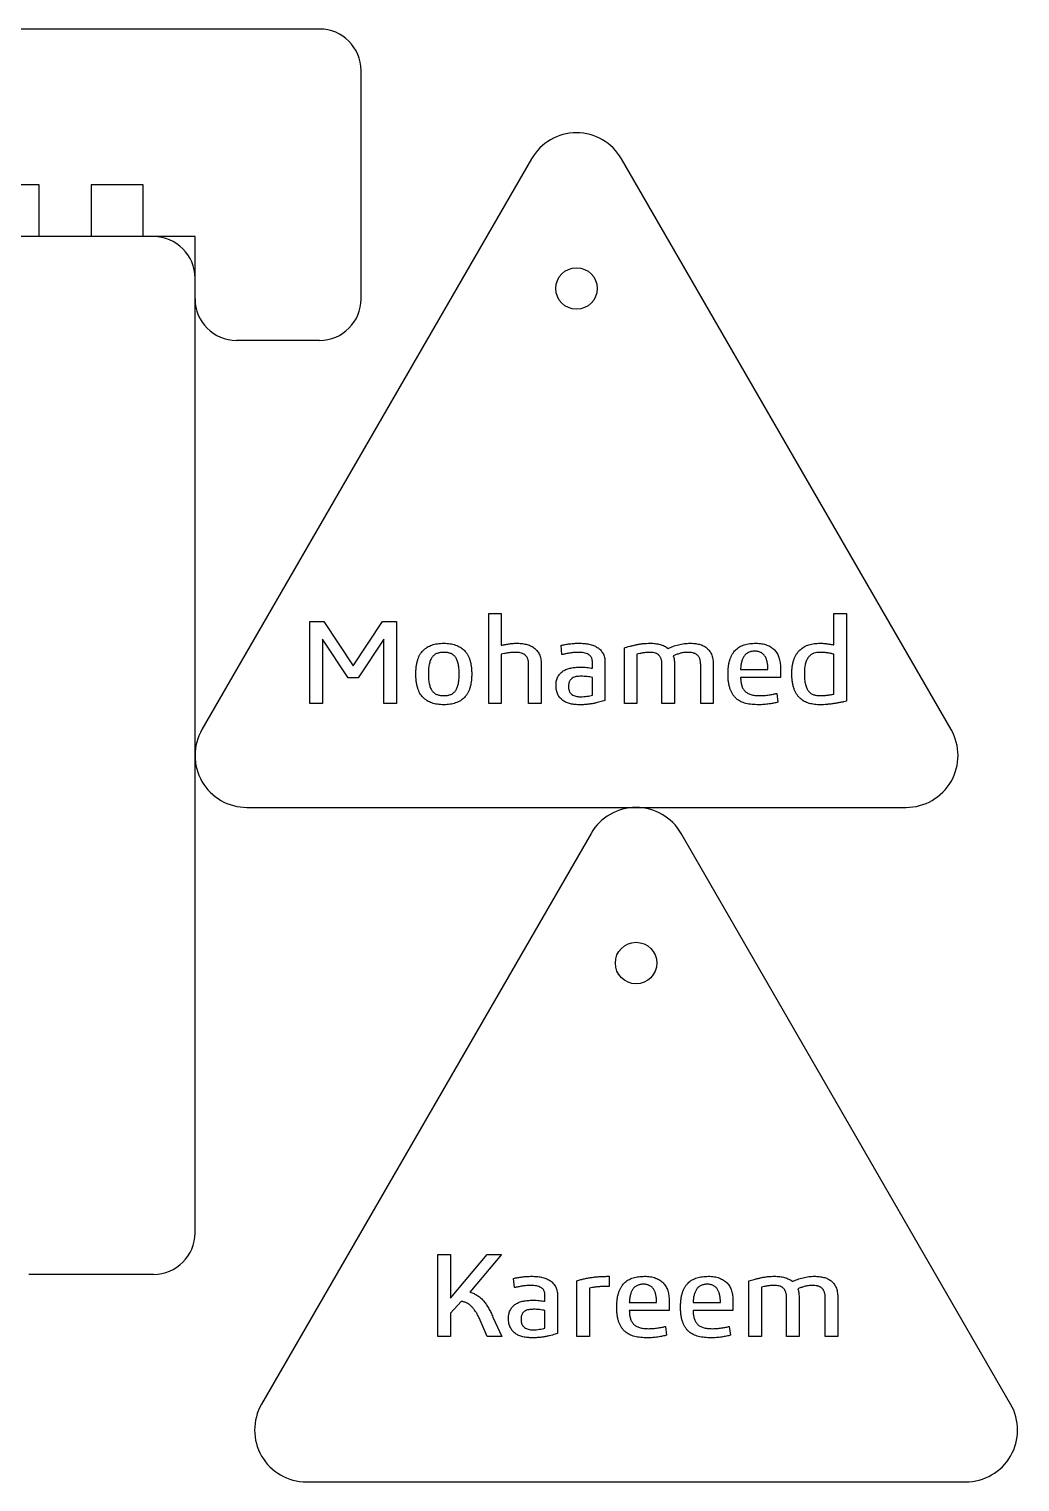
# Model space of a CAD drawing. Header units: millimetres. Extents: x 9 to 348, y 407 to 812.
# Drawn here: x 299.7 to 347.4, y 407.4 to 477.4 of the extents above; entities that cross this region are included whole.
import ezdxf

# ---------------------------------------------------------------- set-up
doc = ezdxf.new("R2010")
doc.units = ezdxf.units.MM

# ---------------------------------------------------------------- blocks, each defined once
blk = doc.blocks.new('1- Part opposite')
at = {"color": 179, "linetype": 'Continuous', "lineweight": 25}
for p, q in [((80.116, 50), (62.335, 50)), ((82.116, 2), (82.116, 48)), ((80.116, 0), (74.116, 0))]:
    blk.add_line(p, q, dxfattribs=at)
for centre, start, end in [((80.116, 48), 0, 90), ((80.116, 2), 270, 0)]:
    blk.add_arc(centre, 2, start, end, dxfattribs=at)
blk = doc.blocks.new('2- Part')
at = {"color": 179, "linetype": 'Continuous', "lineweight": 25}
for p, q in [((2, 15), (6, 15)), ((0, 13), (0, 2)), ((8, 13), (8, 10)), ((8, 10), (10.5, 10)), ((10.5, 10), (10.5, 7.5)), ((13, 7.5), (13, 10)), ((13, 10), (15.5, 10)), ((15.5, 10), (15.5, 7.5)), ((10.5, 7.5), (13, 7.5)), ((15.5, 7.5), (18, 7.5)), ((2, 0), (45.377, 0))]:
    blk.add_line(p, q, dxfattribs=at)
for centre, start, end in [((2, 13), 90, 180), ((6, 13), 0, 90), ((2, 2), 180, 270)]:
    blk.add_arc(centre, 2, start, end, dxfattribs=at)
blk = doc.blocks.new('Mohamed')
at = {"color": 179, "linetype": 'Continuous', "lineweight": 25}
for p, q in [((16.212, 31.25), (0.335, 3.75)), ((36.419, 3.75), (20.542, 31.25)), ((14.152, 5), (14.152, 9.335)), ((14.152, 9.335), (14.755, 9.335)), ((14.755, 9.335), (14.755, 7.813)), ((30.779, 9.335), (31.383, 9.335)), ((30.779, 7.825), (30.779, 9.335)), ((31.383, 9.335), (31.383, 5.117)), ((5.536, 8.951), (6.213, 8.951)), ((5.536, 5), (5.536, 8.951)), ((6.213, 8.951), (7.621, 6.818)), ((7.621, 6.818), (9.035, 8.951)), ((9.035, 8.951), (9.707, 8.951)), ((9.707, 8.951), (9.707, 5)), ((6.14, 8.107), (6.14, 5)), ((7.37, 6.247), (6.14, 8.107)), ((9.103, 8.107), (7.867, 6.247)), ((9.103, 5), (9.103, 8.107)), ((17.676, 7.363), (17.634, 7.809)), ((14.755, 7.38), (14.755, 5)), ((20.682, 5), (20.682, 7.69)), ((21.286, 7.38), (21.286, 5)), ((30.779, 5.456), (30.779, 7.379)), ((16.072, 5), (16.072, 6.892)), ((16.676, 6.904), (16.676, 5)), ((19.145, 6.703), (19.145, 6.976)), ((19.749, 6.982), (19.749, 5.146)), ((22.493, 5), (22.493, 6.892)), ((23.097, 6.916), (23.097, 5)), ((24.359, 5), (24.359, 6.892)), ((24.962, 6.904), (24.962, 5)), ((26.279, 6.646), (27.596, 6.646)), ((28.2, 6.727), (28.2, 6.262)), ((7.867, 6.247), (7.37, 6.247)), ((19.145, 5.41), (19.145, 6.261)), ((28.2, 6.262), (26.279, 6.262)), ((6.14, 5), (5.536, 5)), ((9.707, 5), (9.103, 5)), ((14.755, 5), (14.152, 5)), ((16.676, 5), (16.072, 5)), ((21.286, 5), (20.682, 5)), ((23.097, 5), (22.493, 5)), ((24.962, 5), (24.359, 5)), ((28.022, 5.491), (28.076, 5.065)), ((2.5, 0), (34.254, 0))]:
    blk.add_line(p, q, dxfattribs=at)
blk.add_circle((18.377, 25), 1, dxfattribs=at)
for centre, start, end in [((18.377, 30), 30, 150), ((2.5, 2.5), 150, 270), ((34.254, 2.5), 270, 30)]:
    blk.add_arc(centre, 2.5, start, end, dxfattribs=at)
for points, knots in [([(10.64, 6.427), (10.64, 6.49), (10.642, 6.612), (10.658, 6.788), (10.686, 6.951), (10.723, 7.101), (10.771, 7.236), (10.832, 7.358), (10.902, 7.467), (10.985, 7.562), (11.077, 7.643), (11.178, 7.716), (11.29, 7.774), (11.41, 7.825), (11.54, 7.862), (11.679, 7.89), (11.827, 7.906), (11.929, 7.908), (11.981, 7.908)], [0, 0, 0, 0, 0.082509, 0.159345, 0.230885, 0.297867, 0.360203, 0.418953, 0.475058, 0.52902, 0.582421, 0.635958, 0.690556, 0.747112, 0.805451, 0.866713, 0.931666, 1, 1, 1, 1]), ([(11.981, 7.908), (12.034, 7.908), (12.136, 7.906), (12.284, 7.889), (12.423, 7.862), (12.553, 7.825), (12.673, 7.774), (12.785, 7.715), (12.887, 7.644), (12.98, 7.562), (13.064, 7.468), (13.135, 7.358), (13.195, 7.236), (13.245, 7.101), (13.281, 6.951), (13.309, 6.788), (13.326, 6.612), (13.328, 6.49), (13.328, 6.427)], [0, 0, 0, 0, 0.06825, 0.132752, 0.194304, 0.25293, 0.309071, 0.363602, 0.417683, 0.471018, 0.525159, 0.5814, 0.640078, 0.702465, 0.769364, 0.840816, 0.917592, 1, 1, 1, 1]), ([(14.755, 7.813), (14.814, 7.825), (14.932, 7.849), (15.113, 7.88), (15.297, 7.904), (15.421, 7.907), (15.482, 7.908)], [0, 0, 0, 0, 0.2426707, 0.4948392, 0.7488034, 1, 1, 1, 1]), ([(15.482, 7.908), (15.523, 7.908), (15.603, 7.906), (15.722, 7.897), (15.837, 7.881), (15.948, 7.859), (16.054, 7.831), (16.153, 7.793), (16.244, 7.747), (16.328, 7.692), (16.404, 7.628), (16.472, 7.554), (16.532, 7.471), (16.583, 7.379), (16.626, 7.276), (16.654, 7.162), (16.673, 7.036), (16.675, 6.949), (16.676, 6.904)], [0, 0, 0, 0, 0.068402, 0.135542, 0.200167, 0.264004, 0.325451, 0.38474, 0.442022, 0.497979, 0.553342, 0.609219, 0.666146, 0.725215, 0.787183, 0.852817, 0.923365, 1, 1, 1, 1]), ([(17.634, 7.809), (17.7, 7.823), (17.838, 7.851), (18.053, 7.881), (18.275, 7.905), (18.425, 7.907), (18.499, 7.908)], [0, 0, 0, 0, 0.232283, 0.485548, 0.746289, 1, 1, 1, 1]), ([(18.499, 7.908), (18.54, 7.908), (18.622, 7.907), (18.742, 7.898), (18.861, 7.885), (18.975, 7.865), (19.086, 7.84), (19.19, 7.806), (19.287, 7.763), (19.375, 7.712), (19.457, 7.654), (19.53, 7.586), (19.594, 7.509), (19.649, 7.424), (19.695, 7.33), (19.726, 7.223), (19.747, 7.106), (19.748, 7.024), (19.749, 6.982)], [0, 0, 0, 0, 0.0698589, 0.1384193, 0.2053194, 0.2717414, 0.3359794, 0.3977911, 0.4572815, 0.5148547, 0.571126, 0.6274099, 0.6831773, 0.7403548, 0.7989306, 0.8612295, 0.9276515, 1, 1, 1, 1]), ([(20.682, 7.69), (20.723, 7.702), (20.808, 7.728), (20.943, 7.763), (21.089, 7.799), (21.245, 7.836), (21.409, 7.869), (21.577, 7.892), (21.747, 7.906), (21.862, 7.908), (21.919, 7.908)], [0, 0, 0, 0, 0.1013281, 0.2118212, 0.3308743, 0.4600032, 0.5937374, 0.7282505, 0.8633037, 1, 1, 1, 1]), ([(21.919, 7.908), (21.962, 7.908), (22.047, 7.907), (22.171, 7.895), (22.29, 7.877), (22.403, 7.85), (22.51, 7.816), (22.61, 7.773), (22.703, 7.722), (22.759, 7.68), (22.786, 7.659)], [0, 0, 0, 0, 0.139946, 0.275722, 0.406052, 0.53251, 0.654914, 0.772723, 0.887135, 1, 1, 1, 1]), ([(22.786, 7.659), (22.824, 7.677), (22.901, 7.713), (23.024, 7.759), (23.153, 7.801), (23.289, 7.838), (23.427, 7.869), (23.566, 7.892), (23.702, 7.906), (23.793, 7.908), (23.838, 7.908)], [0, 0, 0, 0, 0.11482, 0.235388, 0.359567, 0.490151, 0.621513, 0.749851, 0.876388, 1, 1, 1, 1]), ([(23.838, 7.908), (23.877, 7.908), (23.954, 7.906), (24.068, 7.897), (24.178, 7.882), (24.282, 7.859), (24.382, 7.831), (24.475, 7.793), (24.561, 7.747), (24.64, 7.691), (24.712, 7.628), (24.776, 7.554), (24.831, 7.471), (24.879, 7.379), (24.916, 7.276), (24.943, 7.162), (24.96, 7.036), (24.961, 6.949), (24.962, 6.904)], [0, 0, 0, 0, 0.0680681, 0.1338513, 0.1980462, 0.2599964, 0.3200298, 0.3779471, 0.434389, 0.4896408, 0.5448657, 0.6008359, 0.6581366, 0.7178859, 0.7808961, 0.8483509, 0.9209787, 1, 1, 1, 1]), ([(25.676, 6.427), (25.677, 6.493), (25.679, 6.62), (25.696, 6.803), (25.725, 6.97), (25.765, 7.121), (25.816, 7.257), (25.88, 7.378), (25.95, 7.488), (26.033, 7.582), (26.126, 7.664), (26.228, 7.734), (26.341, 7.789), (26.461, 7.834), (26.59, 7.866), (26.726, 7.892), (26.869, 7.905), (26.966, 7.907), (27.016, 7.908)], [0, 0, 0, 0, 0.0865153, 0.1658874, 0.2393013, 0.3064827, 0.3694793, 0.4286619, 0.4849014, 0.5390413, 0.5921291, 0.6457858, 0.6996285, 0.7552956, 0.8130657, 0.8729427, 0.9351045, 1, 1, 1, 1]), ([(27.016, 7.908), (27.065, 7.908), (27.161, 7.906), (27.299, 7.889), (27.427, 7.863), (27.543, 7.825), (27.651, 7.779), (27.748, 7.723), (27.837, 7.66), (27.916, 7.587), (27.985, 7.506), (28.045, 7.417), (28.093, 7.319), (28.133, 7.214), (28.162, 7.101), (28.185, 6.983), (28.198, 6.857), (28.199, 6.771), (28.2, 6.727)], [0, 0, 0, 0, 0.0777685, 0.150155, 0.2180883, 0.2823056, 0.3430669, 0.4016328, 0.4586108, 0.5142482, 0.5697021, 0.6253994, 0.6822586, 0.7408348, 0.8017521, 0.8648406, 0.9307777, 1, 1, 1, 1]), ([(28.749, 6.451), (28.75, 6.517), (28.753, 6.644), (28.772, 6.825), (28.805, 6.99), (28.851, 7.139), (28.911, 7.272), (28.977, 7.392), (29.054, 7.498), (29.142, 7.591), (29.238, 7.671), (29.342, 7.739), (29.454, 7.795), (29.573, 7.837), (29.699, 7.869), (29.83, 7.892), (29.965, 7.906), (30.058, 7.908), (30.104, 7.908)], [0, 0, 0, 0, 0.087056, 0.166998, 0.240421, 0.308321, 0.371727, 0.431759, 0.489163, 0.544582, 0.599123, 0.65355, 0.707788, 0.763425, 0.820247, 0.878763, 0.938202, 1, 1, 1, 1]), ([(30.104, 7.908), (30.162, 7.907), (30.275, 7.905), (30.442, 7.886), (30.61, 7.858), (30.722, 7.836), (30.779, 7.825)], [0, 0, 0, 0, 0.253206, 0.49637, 0.742465, 1, 1, 1, 1]), ([(11.987, 7.469), (11.958, 7.469), (11.901, 7.469), (11.819, 7.458), (11.742, 7.444), (11.67, 7.423), (11.602, 7.395), (11.541, 7.357), (11.484, 7.31), (11.433, 7.254), (11.388, 7.188), (11.349, 7.113), (11.317, 7.026), (11.289, 6.93), (11.269, 6.822), (11.253, 6.702), (11.246, 6.569), (11.244, 6.475), (11.243, 6.427)], [0, 0, 0, 0, 0.0586357, 0.1147085, 0.1672885, 0.2181463, 0.2667597, 0.315725, 0.3647626, 0.4157031, 0.4686628, 0.5262846, 0.5878206, 0.6554144, 0.7292761, 0.8106107, 0.9013225, 1, 1, 1, 1]), ([(12.725, 6.427), (12.725, 6.475), (12.724, 6.569), (12.714, 6.702), (12.701, 6.822), (12.678, 6.93), (12.653, 7.027), (12.619, 7.112), (12.581, 7.189), (12.535, 7.253), (12.484, 7.309), (12.428, 7.357), (12.367, 7.395), (12.301, 7.423), (12.23, 7.445), (12.154, 7.458), (12.072, 7.469), (12.016, 7.469), (11.987, 7.469)], [0, 0, 0, 0, 0.098959, 0.189979, 0.271483, 0.345676, 0.413314, 0.475243, 0.532769, 0.58622, 0.637312, 0.686049, 0.734664, 0.782888, 0.832782, 0.884947, 0.940608, 1, 1, 1, 1]), ([(15.408, 7.469), (15.352, 7.468), (15.238, 7.465), (15.069, 7.441), (14.907, 7.412), (14.804, 7.391), (14.755, 7.38)], [0, 0, 0, 0, 0.253713, 0.519709, 0.774415, 1, 1, 1, 1]), ([(16.072, 6.892), (16.072, 6.919), (16.07, 6.97), (16.061, 7.044), (16.046, 7.111), (16.023, 7.171), (15.996, 7.226), (15.963, 7.273), (15.925, 7.316), (15.866, 7.363), (15.783, 7.412), (15.667, 7.446), (15.541, 7.466), (15.453, 7.468), (15.408, 7.469)], [0, 0, 0, 0, 0.078908, 0.152403, 0.219435, 0.282734, 0.342632, 0.399301, 0.455126, 0.509938, 0.622336, 0.739758, 0.865047, 1, 1, 1, 1]), ([(18.47, 7.469), (18.402, 7.468), (18.263, 7.465), (18.057, 7.435), (17.861, 7.401), (17.735, 7.375), (17.676, 7.363)], [0, 0, 0, 0, 0.254538, 0.519614, 0.774515, 1, 1, 1, 1]), ([(19.145, 6.976), (19.145, 7), (19.143, 7.044), (19.135, 7.108), (19.119, 7.166), (19.099, 7.219), (19.072, 7.266), (19.037, 7.305), (18.998, 7.341), (18.936, 7.378), (18.848, 7.415), (18.733, 7.447), (18.605, 7.467), (18.516, 7.469), (18.47, 7.469)], [0, 0, 0, 0, 0.07259, 0.139428, 0.20239, 0.260232, 0.316416, 0.370396, 0.424287, 0.480171, 0.597232, 0.720799, 0.854861, 1, 1, 1, 1]), ([(21.895, 7.469), (21.843, 7.468), (21.737, 7.465), (21.579, 7.445), (21.428, 7.417), (21.331, 7.392), (21.286, 7.38)], [0, 0, 0, 0, 0.2514872, 0.5157691, 0.7714052, 1, 1, 1, 1]), ([(22.493, 6.892), (22.493, 6.92), (22.492, 6.972), (22.482, 7.047), (22.468, 7.114), (22.447, 7.173), (22.422, 7.227), (22.392, 7.274), (22.359, 7.316), (22.307, 7.363), (22.234, 7.412), (22.13, 7.446), (22.016, 7.466), (21.936, 7.468), (21.895, 7.469)], [0, 0, 0, 0, 0.08618, 0.164865, 0.235619, 0.301169, 0.361773, 0.420268, 0.475762, 0.529725, 0.637983, 0.750369, 0.870593, 1, 1, 1, 1]), ([(23.737, 7.469), (23.702, 7.469), (23.634, 7.468), (23.535, 7.457), (23.44, 7.442), (23.323, 7.408), (23.188, 7.364), (23.085, 7.323), (23.036, 7.303)], [0, 0, 0, 0, 0.144297, 0.28098, 0.414105, 0.541424, 0.781792, 1, 1, 1, 1]), ([(23.036, 7.303), (23.046, 7.275), (23.066, 7.217), (23.084, 7.124), (23.095, 7.023), (23.096, 6.953), (23.097, 6.916)], [0, 0, 0, 0, 0.226141, 0.466403, 0.723018, 1, 1, 1, 1]), ([(24.359, 6.892), (24.358, 6.92), (24.356, 6.972), (24.349, 7.047), (24.333, 7.114), (24.312, 7.174), (24.284, 7.227), (24.254, 7.274), (24.219, 7.316), (24.179, 7.351), (24.136, 7.383), (24.088, 7.408), (24.036, 7.429), (23.961, 7.449), (23.861, 7.466), (23.779, 7.468), (23.737, 7.469)], [0, 0, 0, 0, 0.084453, 0.161425, 0.23093, 0.295436, 0.355578, 0.413356, 0.468275, 0.522436, 0.57659, 0.632429, 0.689229, 0.748511, 0.87148, 1, 1, 1, 1]), ([(26.969, 7.524), (26.941, 7.524), (26.886, 7.523), (26.808, 7.512), (26.735, 7.495), (26.668, 7.472), (26.608, 7.439), (26.552, 7.402), (26.504, 7.355), (26.46, 7.303), (26.422, 7.244), (26.389, 7.178), (26.36, 7.106), (26.335, 7.027), (26.315, 6.941), (26.299, 6.849), (26.286, 6.75), (26.281, 6.681), (26.279, 6.646)], [0, 0, 0, 0, 0.066434, 0.128605, 0.187091, 0.243224, 0.296854, 0.349459, 0.401684, 0.454586, 0.509445, 0.567908, 0.629288, 0.69398, 0.763637, 0.837912, 0.916465, 1, 1, 1, 1]), ([(27.596, 6.646), (27.596, 6.682), (27.595, 6.75), (27.588, 6.85), (27.575, 6.943), (27.558, 7.029), (27.537, 7.108), (27.51, 7.18), (27.478, 7.246), (27.441, 7.305), (27.399, 7.357), (27.352, 7.402), (27.3, 7.44), (27.243, 7.471), (27.182, 7.495), (27.115, 7.512), (27.044, 7.523), (26.994, 7.524), (26.969, 7.524)], [0, 0, 0, 0, 0.086594, 0.167771, 0.243893, 0.315089, 0.381647, 0.444402, 0.503414, 0.559583, 0.613665, 0.666002, 0.717946, 0.770432, 0.823715, 0.879255, 0.937803, 1, 1, 1, 1]), ([(30.11, 7.469), (30.059, 7.467), (29.959, 7.463), (29.838, 7.434), (29.746, 7.399), (29.683, 7.362), (29.624, 7.317), (29.57, 7.263), (29.521, 7.2), (29.479, 7.126), (29.441, 7.043), (29.408, 6.95), (29.382, 6.845), (29.365, 6.727), (29.354, 6.595), (29.353, 6.502), (29.352, 6.453)], [0, 0, 0, 0, 0.104331, 0.206426, 0.256596, 0.306385, 0.356992, 0.409664, 0.464056, 0.522355, 0.584785, 0.65247, 0.726168, 0.808106, 0.899472, 1, 1, 1, 1]), ([(30.779, 7.379), (30.724, 7.393), (30.613, 7.419), (30.445, 7.447), (30.277, 7.466), (30.165, 7.468), (30.11, 7.469)], [0, 0, 0, 0, 0.253069, 0.504689, 0.752979, 1, 1, 1, 1]), ([(11.981, 4.945), (11.929, 4.946), (11.827, 4.948), (11.679, 4.964), (11.54, 4.991), (11.41, 5.03), (11.29, 5.079), (11.178, 5.138), (11.077, 5.21), (10.985, 5.292), (10.902, 5.386), (10.832, 5.495), (10.771, 5.617), (10.723, 5.753), (10.686, 5.903), (10.658, 6.065), (10.642, 6.242), (10.64, 6.364), (10.64, 6.427)], [0, 0, 0, 0, 0.068337, 0.133293, 0.194558, 0.253006, 0.309423, 0.364023, 0.417562, 0.470966, 0.52493, 0.581038, 0.639791, 0.702481, 0.769104, 0.840648, 0.917487, 1, 1, 1, 1]), ([(11.243, 6.427), (11.244, 6.378), (11.245, 6.285), (11.253, 6.151), (11.269, 6.031), (11.289, 5.923), (11.317, 5.827), (11.349, 5.741), (11.388, 5.666), (11.433, 5.599), (11.484, 5.544), (11.54, 5.497), (11.602, 5.459), (11.67, 5.43), (11.742, 5.411), (11.819, 5.394), (11.901, 5.387), (11.958, 5.385), (11.987, 5.384)], [0, 0, 0, 0, 0.09868, 0.1893943, 0.2713064, 0.3451702, 0.4122079, 0.4737454, 0.5313688, 0.5848078, 0.6353215, 0.6843603, 0.7333269, 0.7819415, 0.8326382, 0.8853315, 0.9413427, 1, 1, 1, 1]), ([(13.328, 6.427), (13.328, 6.364), (13.326, 6.241), (13.309, 6.065), (13.282, 5.903), (13.244, 5.753), (13.195, 5.618), (13.134, 5.495), (13.064, 5.386), (12.98, 5.292), (12.887, 5.21), (12.785, 5.138), (12.673, 5.079), (12.553, 5.03), (12.423, 4.991), (12.284, 4.964), (12.136, 4.948), (12.034, 4.946), (11.981, 4.945)], [0, 0, 0, 0, 0.082412, 0.159191, 0.230647, 0.297188, 0.359928, 0.418609, 0.474852, 0.528996, 0.582334, 0.636417, 0.690951, 0.746953, 0.805687, 0.867241, 0.931747, 1, 1, 1, 1]), ([(11.987, 5.384), (12.016, 5.385), (12.072, 5.386), (12.154, 5.394), (12.23, 5.411), (12.301, 5.43), (12.367, 5.459), (12.428, 5.497), (12.484, 5.544), (12.535, 5.599), (12.581, 5.665), (12.619, 5.741), (12.653, 5.827), (12.679, 5.923), (12.701, 6.031), (12.714, 6.152), (12.724, 6.285), (12.725, 6.378), (12.725, 6.427)], [0, 0, 0, 0, 0.059414, 0.115013, 0.167293, 0.217022, 0.265247, 0.313864, 0.362603, 0.413267, 0.467196, 0.524724, 0.586656, 0.653734, 0.72793, 0.810014, 0.901038, 1, 1, 1, 1]), ([(17.389, 5.887), (17.39, 5.927), (17.392, 6.004), (17.411, 6.114), (17.44, 6.214), (17.483, 6.303), (17.535, 6.384), (17.595, 6.455), (17.663, 6.518), (17.738, 6.573), (17.82, 6.621), (17.909, 6.66), (18.004, 6.692), (18.141, 6.723), (18.32, 6.751), (18.466, 6.754), (18.541, 6.756)], [0, 0, 0, 0, 0.073348, 0.140705, 0.204106, 0.263791, 0.321703, 0.378517, 0.434418, 0.490933, 0.548373, 0.6074, 0.668624, 0.732084, 0.863807, 1, 1, 1, 1]), ([(18.597, 6.317), (18.557, 6.316), (18.478, 6.315), (18.365, 6.301), (18.26, 6.276), (18.184, 6.238), (18.131, 6.199), (18.097, 6.164), (18.065, 6.124), (18.039, 6.078), (18.019, 6.026), (18.003, 5.967), (17.995, 5.901), (17.994, 5.854), (17.993, 5.829)], [0, 0, 0, 0, 0.134836, 0.2629759, 0.3814228, 0.4925454, 0.5464462, 0.6005078, 0.6563315, 0.7145341, 0.7762922, 0.8435168, 0.9177224, 1, 1, 1, 1]), ([(18.541, 6.756), (18.6, 6.756), (18.711, 6.755), (18.87, 6.743), (19.013, 6.726), (19.103, 6.71), (19.145, 6.703)], [0, 0, 0, 0, 0.290697, 0.550948, 0.785448, 1, 1, 1, 1]), ([(19.145, 6.261), (19.104, 6.269), (19.018, 6.285), (18.884, 6.303), (18.742, 6.316), (18.646, 6.317), (18.597, 6.317)], [0, 0, 0, 0, 0.228981, 0.476735, 0.73568, 1, 1, 1, 1]), ([(27.157, 4.945), (27.101, 4.946), (26.993, 4.948), (26.835, 4.96), (26.685, 4.979), (26.542, 5.007), (26.408, 5.046), (26.284, 5.097), (26.173, 5.163), (26.072, 5.24), (25.983, 5.334), (25.903, 5.441), (25.836, 5.564), (25.777, 5.701), (25.73, 5.855), (25.699, 6.029), (25.679, 6.221), (25.677, 6.356), (25.676, 6.427)], [0, 0, 0, 0, 0.06803, 0.133054, 0.195249, 0.255232, 0.312204, 0.366849, 0.419606, 0.471341, 0.523675, 0.578082, 0.63534, 0.695952, 0.761497, 0.833924, 0.912919, 1, 1, 1, 1]), ([(30.12, 4.945), (30.072, 4.946), (29.979, 4.947), (29.842, 4.961), (29.71, 4.981), (29.583, 5.011), (29.462, 5.05), (29.349, 5.105), (29.242, 5.172), (29.145, 5.254), (29.056, 5.348), (28.978, 5.459), (28.909, 5.583), (28.85, 5.721), (28.804, 5.877), (28.772, 6.052), (28.752, 6.245), (28.75, 6.38), (28.749, 6.451)], [0, 0, 0, 0, 0.060796, 0.119625, 0.176319, 0.231992, 0.286054, 0.339267, 0.392584, 0.446392, 0.501558, 0.558752, 0.619055, 0.682698, 0.751492, 0.826736, 0.909532, 1, 1, 1, 1]), ([(29.352, 6.453), (29.353, 6.402), (29.354, 6.304), (29.364, 6.164), (29.379, 6.039), (29.403, 5.928), (29.431, 5.828), (29.468, 5.741), (29.508, 5.663), (29.555, 5.596), (29.608, 5.539), (29.666, 5.492), (29.73, 5.454), (29.8, 5.427), (29.874, 5.408), (29.952, 5.394), (30.035, 5.385), (30.092, 5.385), (30.122, 5.384)], [0, 0, 0, 0, 0.101418, 0.192882, 0.275817, 0.350057, 0.417068, 0.479204, 0.535899, 0.589661, 0.639873, 0.689138, 0.736862, 0.785397, 0.835543, 0.88759, 0.942519, 1, 1, 1, 1]), ([(18.543, 4.945), (18.502, 4.945), (18.423, 4.946), (18.307, 4.956), (18.194, 4.971), (18.087, 4.99), (17.985, 5.019), (17.89, 5.053), (17.802, 5.098), (17.72, 5.148), (17.645, 5.207), (17.581, 5.277), (17.523, 5.353), (17.474, 5.44), (17.435, 5.536), (17.41, 5.643), (17.391, 5.761), (17.39, 5.844), (17.389, 5.887)], [0, 0, 0, 0, 0.0710561, 0.1398007, 0.2058562, 0.2704801, 0.3322132, 0.3918314, 0.4492879, 0.5056313, 0.5611829, 0.6164322, 0.6725589, 0.729865, 0.7902111, 0.8546088, 0.9243651, 1, 1, 1, 1]), ([(17.993, 5.829), (17.993, 5.806), (17.994, 5.762), (18.002, 5.699), (18.015, 5.642), (18.034, 5.59), (18.057, 5.543), (18.085, 5.502), (18.12, 5.467), (18.172, 5.426), (18.247, 5.388), (18.345, 5.354), (18.451, 5.333), (18.525, 5.33), (18.563, 5.329)], [0, 0, 0, 0, 0.0790953, 0.1517651, 0.2186357, 0.2827033, 0.3423524, 0.3990913, 0.4556837, 0.5120082, 0.6273713, 0.7445437, 0.868359, 1, 1, 1, 1]), ([(26.279, 6.262), (26.281, 6.227), (26.284, 6.159), (26.294, 6.059), (26.311, 5.966), (26.331, 5.878), (26.358, 5.798), (26.393, 5.725), (26.436, 5.659), (26.486, 5.6), (26.545, 5.548), (26.613, 5.505), (26.688, 5.467), (26.774, 5.436), (26.869, 5.412), (26.976, 5.397), (27.095, 5.386), (27.178, 5.385), (27.222, 5.384)], [0, 0, 0, 0, 0.070679, 0.137582, 0.201058, 0.260615, 0.317038, 0.370663, 0.42254, 0.473815, 0.525841, 0.579305, 0.63575, 0.695645, 0.760764, 0.833299, 0.912768, 1, 1, 1, 1]), ([(19.749, 5.146), (19.71, 5.135), (19.629, 5.112), (19.5, 5.078), (19.361, 5.045), (19.211, 5.012), (19.053, 4.981), (18.887, 4.961), (18.717, 4.947), (18.601, 4.946), (18.543, 4.945)], [0, 0, 0, 0, 0.098648, 0.20692, 0.324005, 0.44994, 0.582158, 0.717332, 0.856746, 1, 1, 1, 1]), ([(18.563, 5.329), (18.618, 5.33), (18.725, 5.332), (18.878, 5.352), (19.018, 5.378), (19.105, 5.4), (19.145, 5.41)], [0, 0, 0, 0, 0.2795162, 0.5433373, 0.7861573, 1, 1, 1, 1]), ([(28.076, 5.065), (28.045, 5.058), (27.982, 5.042), (27.882, 5.02), (27.773, 5), (27.615, 4.975), (27.408, 4.95), (27.241, 4.947), (27.157, 4.945)], [0, 0, 0, 0, 0.100708, 0.210201, 0.330368, 0.459311, 0.727608, 1, 1, 1, 1]), ([(27.222, 5.384), (27.255, 5.385), (27.324, 5.386), (27.431, 5.392), (27.541, 5.403), (27.651, 5.419), (27.756, 5.437), (27.855, 5.455), (27.944, 5.471), (27.997, 5.485), (28.022, 5.491)], [0, 0, 0, 0, 0.123002, 0.256768, 0.396311, 0.533326, 0.667684, 0.793686, 0.907191, 1, 1, 1, 1]), ([(31.383, 5.117), (31.336, 5.107), (31.239, 5.084), (31.089, 5.054), (30.928, 5.025), (30.76, 4.998), (30.592, 4.974), (30.428, 4.958), (30.271, 4.947), (30.17, 4.946), (30.12, 4.945)], [0, 0, 0, 0, 0.112865, 0.233465, 0.361061, 0.496372, 0.631855, 0.760711, 0.883158, 1, 1, 1, 1]), ([(30.122, 5.384), (30.176, 5.385), (30.286, 5.387), (30.451, 5.403), (30.615, 5.428), (30.725, 5.447), (30.779, 5.456)], [0, 0, 0, 0, 0.24604, 0.496924, 0.75062, 1, 1, 1, 1])]:
    blk.add_open_spline(points, degree=3, knots=knots, dxfattribs=at)
blk = doc.blocks.new('Kareem')
at = {"color": 179, "linetype": 'Continuous', "lineweight": 25}
for p, q in [((16.212, 31.25), (0.335, 3.75)), ((36.419, 3.75), (20.542, 31.25)), ((8.829, 10.951), (9.432, 10.951)), ((8.829, 7), (8.829, 10.951)), ((9.432, 8.848), (11.21, 10.951)), ((9.432, 10.951), (9.432, 8.848)), ((11.897, 10.951), (10.369, 9.15)), ((11.21, 10.951), (11.897, 10.951)), ((12.517, 9.363), (12.475, 9.809)), ((17.082, 9.908), (17.082, 9.409)), ((15.524, 7), (15.524, 9.695)), ((16.127, 9.332), (16.127, 7)), ((23.81, 7), (23.81, 9.69)), ((24.414, 9.38), (24.414, 7)), ((9.942, 8.701), (9.432, 8.138)), ((13.987, 8.703), (13.987, 8.976)), ((14.591, 8.982), (14.591, 7.146)), ((18.048, 8.646), (19.365, 8.646)), ((19.969, 8.727), (19.969, 8.262)), ((21.121, 8.646), (22.438, 8.646)), ((23.042, 8.727), (23.042, 8.262)), ((25.621, 7), (25.621, 8.892)), ((26.224, 8.916), (26.224, 7)), ((27.487, 7), (27.487, 8.892)), ((28.09, 8.904), (28.09, 7)), ((9.432, 8.138), (9.432, 7)), ((11.21, 7), (10.866, 7.794)), ((11.482, 7.945), (11.903, 7)), ((13.987, 7.41), (13.987, 8.261)), ((19.969, 8.262), (18.048, 8.262)), ((23.042, 8.262), (21.121, 8.262)), ((9.432, 7), (8.829, 7)), ((11.903, 7), (11.21, 7)), ((16.127, 7), (15.524, 7)), ((19.79, 7.491), (19.844, 7.065)), ((22.863, 7.491), (22.917, 7.065)), ((24.414, 7), (23.81, 7)), ((26.224, 7), (25.621, 7)), ((28.09, 7), (27.487, 7)), ((2.5, 0), (34.254, 0))]:
    blk.add_line(p, q, dxfattribs=at)
blk.add_circle((18.377, 25), 1, dxfattribs=at)
for centre, start, end in [((18.377, 30), 30, 150), ((2.5, 2.5), 150, 270), ((34.254, 2.5), 270, 30)]:
    blk.add_arc(centre, 2.5, start, end, dxfattribs=at)
for points, knots in [([(12.475, 9.809), (12.542, 9.823), (12.68, 9.851), (12.895, 9.881), (13.117, 9.905), (13.267, 9.907), (13.34, 9.908)], [0, 0, 0, 0, 0.2322833, 0.4855479, 0.7462894, 1, 1, 1, 1]), ([(13.34, 9.908), (13.382, 9.908), (13.463, 9.907), (13.584, 9.898), (13.702, 9.885), (13.817, 9.865), (13.928, 9.84), (14.032, 9.806), (14.128, 9.763), (14.217, 9.712), (14.299, 9.654), (14.372, 9.586), (14.436, 9.509), (14.491, 9.424), (14.537, 9.33), (14.567, 9.223), (14.588, 9.106), (14.59, 9.024), (14.591, 8.982)], [0, 0, 0, 0, 0.069859, 0.138419, 0.205319, 0.271741, 0.335979, 0.397791, 0.457281, 0.514855, 0.571126, 0.62741, 0.683177, 0.740355, 0.798931, 0.861229, 0.927651, 1, 1, 1, 1]), ([(15.524, 9.695), (15.585, 9.713), (15.708, 9.748), (15.893, 9.794), (16.079, 9.829), (16.266, 9.859), (16.458, 9.882), (16.658, 9.897), (16.867, 9.906), (17.009, 9.908), (17.082, 9.908)], [0, 0, 0, 0, 0.121914, 0.24272, 0.362776, 0.481546, 0.602954, 0.729891, 0.862017, 1, 1, 1, 1]), ([(17.444, 8.427), (17.445, 8.493), (17.448, 8.62), (17.465, 8.803), (17.493, 8.97), (17.534, 9.121), (17.584, 9.257), (17.648, 9.378), (17.718, 9.488), (17.802, 9.582), (17.895, 9.664), (17.997, 9.734), (18.109, 9.789), (18.23, 9.834), (18.359, 9.866), (18.494, 9.892), (18.637, 9.905), (18.735, 9.907), (18.784, 9.908)], [0, 0, 0, 0, 0.086515, 0.165887, 0.239301, 0.306483, 0.369479, 0.428662, 0.484901, 0.539041, 0.592129, 0.645786, 0.699629, 0.755296, 0.813066, 0.872943, 0.935104, 1, 1, 1, 1]), ([(18.784, 9.908), (18.834, 9.908), (18.929, 9.906), (19.067, 9.889), (19.195, 9.863), (19.312, 9.825), (19.42, 9.779), (19.517, 9.723), (19.606, 9.66), (19.684, 9.587), (19.753, 9.506), (19.813, 9.417), (19.862, 9.319), (19.902, 9.214), (19.931, 9.101), (19.953, 8.983), (19.966, 8.857), (19.968, 8.771), (19.969, 8.727)], [0, 0, 0, 0, 0.077769, 0.150155, 0.218088, 0.282306, 0.343067, 0.401633, 0.458611, 0.514248, 0.569702, 0.625399, 0.682259, 0.740835, 0.801752, 0.864841, 0.930778, 1, 1, 1, 1]), ([(20.517, 8.427), (20.518, 8.493), (20.521, 8.62), (20.538, 8.803), (20.566, 8.97), (20.607, 9.121), (20.657, 9.257), (20.721, 9.378), (20.791, 9.488), (20.875, 9.582), (20.968, 9.664), (21.07, 9.734), (21.182, 9.789), (21.303, 9.834), (21.432, 9.866), (21.567, 9.892), (21.71, 9.905), (21.808, 9.907), (21.858, 9.908)], [0, 0, 0, 0, 0.086515, 0.165887, 0.239301, 0.306483, 0.369479, 0.428662, 0.484901, 0.539041, 0.592129, 0.645786, 0.699629, 0.755296, 0.813066, 0.872943, 0.935104, 1, 1, 1, 1]), ([(21.858, 9.908), (21.907, 9.908), (22.003, 9.906), (22.141, 9.889), (22.268, 9.863), (22.385, 9.825), (22.493, 9.779), (22.59, 9.723), (22.679, 9.66), (22.758, 9.587), (22.826, 9.506), (22.886, 9.417), (22.935, 9.319), (22.975, 9.214), (23.004, 9.101), (23.027, 8.983), (23.039, 8.857), (23.041, 8.771), (23.042, 8.727)], [0, 0, 0, 0, 0.077769, 0.150155, 0.218088, 0.282306, 0.343067, 0.401633, 0.458611, 0.514248, 0.569702, 0.625399, 0.682259, 0.740835, 0.801752, 0.864841, 0.930778, 1, 1, 1, 1]), ([(23.81, 9.69), (23.851, 9.702), (23.936, 9.728), (24.071, 9.763), (24.217, 9.799), (24.373, 9.836), (24.537, 9.869), (24.705, 9.892), (24.875, 9.906), (24.99, 9.908), (25.047, 9.908)], [0, 0, 0, 0, 0.101328, 0.211821, 0.330874, 0.460003, 0.593737, 0.728251, 0.863304, 1, 1, 1, 1]), ([(25.047, 9.908), (25.09, 9.908), (25.175, 9.907), (25.299, 9.895), (25.418, 9.877), (25.531, 9.85), (25.638, 9.816), (25.738, 9.773), (25.831, 9.722), (25.887, 9.68), (25.914, 9.659)], [0, 0, 0, 0, 0.139946, 0.275722, 0.406052, 0.53251, 0.654914, 0.772723, 0.887135, 1, 1, 1, 1]), ([(25.914, 9.659), (25.952, 9.677), (26.029, 9.713), (26.152, 9.759), (26.281, 9.801), (26.417, 9.838), (26.555, 9.869), (26.694, 9.892), (26.83, 9.906), (26.921, 9.908), (26.966, 9.908)], [0, 0, 0, 0, 0.11482, 0.235388, 0.359567, 0.490151, 0.621513, 0.749851, 0.876388, 1, 1, 1, 1]), ([(26.966, 9.908), (27.005, 9.908), (27.082, 9.906), (27.196, 9.897), (27.306, 9.882), (27.41, 9.859), (27.51, 9.831), (27.603, 9.793), (27.689, 9.747), (27.768, 9.691), (27.84, 9.628), (27.904, 9.554), (27.959, 9.471), (28.006, 9.379), (28.044, 9.276), (28.071, 9.162), (28.088, 9.036), (28.089, 8.949), (28.09, 8.904)], [0, 0, 0, 0, 0.0680681, 0.1338513, 0.1980462, 0.2599964, 0.3200298, 0.3779471, 0.434389, 0.4896408, 0.5448657, 0.6008359, 0.6581366, 0.7178859, 0.7808961, 0.8483509, 0.9209787, 1, 1, 1, 1]), ([(10.369, 9.15), (10.403, 9.139), (10.472, 9.117), (10.569, 9.075), (10.662, 9.028), (10.748, 8.973), (10.829, 8.915), (10.905, 8.852), (10.976, 8.782), (11.065, 8.683), (11.169, 8.545), (11.279, 8.361), (11.384, 8.159), (11.449, 8.018), (11.482, 7.945)], [0, 0, 0, 0, 0.0644105, 0.1269693, 0.187624, 0.2472112, 0.3057027, 0.3640572, 0.421814, 0.4800114, 0.5994989, 0.7253063, 0.8585854, 1, 1, 1, 1]), ([(13.311, 9.469), (13.243, 9.468), (13.104, 9.465), (12.899, 9.435), (12.702, 9.401), (12.576, 9.375), (12.517, 9.363)], [0, 0, 0, 0, 0.254538, 0.519614, 0.774515, 1, 1, 1, 1]), ([(13.987, 8.976), (13.986, 9), (13.985, 9.044), (13.977, 9.108), (13.961, 9.166), (13.941, 9.219), (13.913, 9.266), (13.879, 9.305), (13.84, 9.341), (13.778, 9.378), (13.69, 9.415), (13.574, 9.447), (13.447, 9.467), (13.358, 9.469), (13.311, 9.469)], [0, 0, 0, 0, 0.07259, 0.139428, 0.20239, 0.260232, 0.316416, 0.370396, 0.424287, 0.480171, 0.597232, 0.720799, 0.854861, 1, 1, 1, 1]), ([(16.803, 9.415), (16.74, 9.414), (16.617, 9.411), (16.44, 9.392), (16.276, 9.369), (16.174, 9.344), (16.127, 9.332)], [0, 0, 0, 0, 0.274091, 0.540554, 0.786, 1, 1, 1, 1]), ([(17.082, 9.409), (17.059, 9.41), (17.014, 9.413), (16.945, 9.415), (16.874, 9.414), (16.827, 9.415), (16.803, 9.415)], [0, 0, 0, 0, 0.240356, 0.489521, 0.744761, 1, 1, 1, 1]), ([(18.737, 9.524), (18.709, 9.524), (18.655, 9.523), (18.576, 9.512), (18.504, 9.495), (18.436, 9.472), (18.376, 9.439), (18.32, 9.402), (18.272, 9.355), (18.229, 9.303), (18.191, 9.244), (18.158, 9.178), (18.129, 9.106), (18.104, 9.027), (18.083, 8.941), (18.068, 8.849), (18.054, 8.75), (18.05, 8.681), (18.048, 8.646)], [0, 0, 0, 0, 0.066434, 0.128605, 0.187091, 0.243224, 0.296854, 0.349459, 0.401684, 0.454586, 0.509445, 0.567908, 0.629288, 0.69398, 0.763637, 0.837912, 0.916465, 1, 1, 1, 1]), ([(19.365, 8.646), (19.364, 8.682), (19.363, 8.75), (19.357, 8.85), (19.344, 8.943), (19.327, 9.029), (19.306, 9.108), (19.278, 9.18), (19.247, 9.246), (19.21, 9.305), (19.167, 9.357), (19.121, 9.402), (19.069, 9.44), (19.012, 9.471), (18.95, 9.495), (18.884, 9.512), (18.812, 9.523), (18.763, 9.524), (18.737, 9.524)], [0, 0, 0, 0, 0.086594, 0.167771, 0.243893, 0.315089, 0.381647, 0.444402, 0.503414, 0.559583, 0.613665, 0.666002, 0.717946, 0.770432, 0.823715, 0.879255, 0.937803, 1, 1, 1, 1]), ([(21.81, 9.524), (21.782, 9.524), (21.728, 9.523), (21.65, 9.512), (21.577, 9.495), (21.51, 9.472), (21.449, 9.439), (21.393, 9.402), (21.345, 9.355), (21.302, 9.303), (21.264, 9.244), (21.231, 9.178), (21.202, 9.106), (21.177, 9.027), (21.156, 8.941), (21.141, 8.849), (21.127, 8.75), (21.123, 8.681), (21.121, 8.646)], [0, 0, 0, 0, 0.066434, 0.128605, 0.187091, 0.243224, 0.296854, 0.349459, 0.401684, 0.454586, 0.509445, 0.567908, 0.629288, 0.69398, 0.763637, 0.837912, 0.916465, 1, 1, 1, 1]), ([(22.438, 8.646), (22.437, 8.682), (22.436, 8.75), (22.43, 8.85), (22.417, 8.943), (22.4, 9.029), (22.379, 9.108), (22.351, 9.18), (22.32, 9.246), (22.283, 9.305), (22.24, 9.357), (22.194, 9.402), (22.142, 9.44), (22.085, 9.471), (22.023, 9.495), (21.957, 9.512), (21.885, 9.523), (21.836, 9.524), (21.81, 9.524)], [0, 0, 0, 0, 0.086594, 0.167771, 0.243893, 0.315089, 0.381647, 0.444402, 0.503414, 0.559583, 0.613665, 0.666002, 0.717946, 0.770432, 0.823715, 0.879255, 0.937803, 1, 1, 1, 1]), ([(25.023, 9.469), (24.971, 9.468), (24.865, 9.465), (24.707, 9.445), (24.556, 9.417), (24.459, 9.392), (24.414, 9.38)], [0, 0, 0, 0, 0.251487, 0.515769, 0.771405, 1, 1, 1, 1]), ([(25.621, 8.892), (25.621, 8.92), (25.62, 8.972), (25.61, 9.047), (25.596, 9.114), (25.575, 9.173), (25.55, 9.227), (25.52, 9.274), (25.487, 9.316), (25.435, 9.363), (25.362, 9.412), (25.258, 9.446), (25.144, 9.466), (25.064, 9.468), (25.023, 9.469)], [0, 0, 0, 0, 0.08618, 0.164865, 0.235619, 0.301169, 0.361773, 0.420268, 0.475762, 0.529725, 0.637983, 0.750369, 0.870593, 1, 1, 1, 1]), ([(26.865, 9.469), (26.83, 9.469), (26.762, 9.468), (26.663, 9.457), (26.568, 9.442), (26.451, 9.408), (26.316, 9.364), (26.213, 9.323), (26.164, 9.303)], [0, 0, 0, 0, 0.144297, 0.28098, 0.414105, 0.541424, 0.781792, 1, 1, 1, 1]), ([(26.164, 9.303), (26.174, 9.275), (26.194, 9.217), (26.211, 9.124), (26.223, 9.023), (26.224, 8.953), (26.224, 8.916)], [0, 0, 0, 0, 0.226141, 0.466403, 0.723018, 1, 1, 1, 1]), ([(27.487, 8.892), (27.486, 8.92), (27.484, 8.972), (27.477, 9.047), (27.461, 9.114), (27.44, 9.174), (27.412, 9.227), (27.382, 9.274), (27.347, 9.316), (27.307, 9.351), (27.264, 9.383), (27.216, 9.408), (27.164, 9.429), (27.089, 9.449), (26.989, 9.466), (26.907, 9.468), (26.865, 9.469)], [0, 0, 0, 0, 0.084453, 0.161425, 0.23093, 0.295436, 0.355578, 0.413356, 0.468275, 0.522436, 0.57659, 0.632429, 0.689229, 0.748511, 0.87148, 1, 1, 1, 1]), ([(10.866, 7.794), (10.84, 7.852), (10.789, 7.965), (10.7, 8.124), (10.601, 8.27), (10.514, 8.384), (10.438, 8.465), (10.378, 8.519), (10.314, 8.567), (10.246, 8.607), (10.175, 8.641), (10.1, 8.668), (10.022, 8.689), (9.969, 8.697), (9.942, 8.701)], [0, 0, 0, 0, 0.139432, 0.273887, 0.403032, 0.528374, 0.589076, 0.648495, 0.706669, 0.764668, 0.821959, 0.880447, 0.939216, 1, 1, 1, 1]), ([(12.231, 7.887), (12.232, 7.927), (12.234, 8.004), (12.252, 8.114), (12.282, 8.214), (12.325, 8.303), (12.376, 8.384), (12.437, 8.455), (12.504, 8.518), (12.579, 8.573), (12.661, 8.621), (12.75, 8.66), (12.846, 8.692), (12.982, 8.723), (13.162, 8.751), (13.308, 8.754), (13.383, 8.756)], [0, 0, 0, 0, 0.073348, 0.140705, 0.204106, 0.263791, 0.321703, 0.378517, 0.434418, 0.490933, 0.548373, 0.6074, 0.668624, 0.732084, 0.863807, 1, 1, 1, 1]), ([(13.383, 8.756), (13.441, 8.756), (13.553, 8.755), (13.712, 8.743), (13.855, 8.726), (13.944, 8.71), (13.987, 8.703)], [0, 0, 0, 0, 0.290697, 0.550948, 0.785448, 1, 1, 1, 1]), ([(18.925, 6.945), (18.87, 6.946), (18.762, 6.948), (18.604, 6.96), (18.453, 6.979), (18.31, 7.007), (18.177, 7.046), (18.053, 7.097), (17.942, 7.163), (17.84, 7.24), (17.752, 7.334), (17.672, 7.441), (17.605, 7.564), (17.545, 7.701), (17.499, 7.855), (17.468, 8.029), (17.448, 8.221), (17.445, 8.356), (17.444, 8.427)], [0, 0, 0, 0, 0.06803, 0.133054, 0.195249, 0.255232, 0.312204, 0.366849, 0.419606, 0.471341, 0.523675, 0.578082, 0.63534, 0.695952, 0.761497, 0.833924, 0.912919, 1, 1, 1, 1]), ([(21.998, 6.945), (21.943, 6.946), (21.835, 6.948), (21.677, 6.96), (21.526, 6.979), (21.383, 7.007), (21.25, 7.046), (21.126, 7.097), (21.015, 7.163), (20.913, 7.24), (20.825, 7.334), (20.745, 7.441), (20.678, 7.564), (20.619, 7.701), (20.572, 7.855), (20.541, 8.029), (20.521, 8.221), (20.519, 8.356), (20.517, 8.427)], [0, 0, 0, 0, 0.0680302, 0.1330536, 0.1952486, 0.2552322, 0.312204, 0.3668486, 0.4196065, 0.4713413, 0.523675, 0.5780816, 0.6353403, 0.695952, 0.7614966, 0.8339238, 0.912919, 1, 1, 1, 1]), ([(13.384, 6.945), (13.344, 6.945), (13.265, 6.946), (13.148, 6.956), (13.036, 6.971), (12.928, 6.99), (12.827, 7.019), (12.731, 7.053), (12.643, 7.098), (12.561, 7.148), (12.487, 7.207), (12.423, 7.277), (12.364, 7.353), (12.316, 7.44), (12.276, 7.536), (12.251, 7.643), (12.233, 7.761), (12.232, 7.844), (12.231, 7.887)], [0, 0, 0, 0, 0.071056, 0.139801, 0.205856, 0.27048, 0.332213, 0.391831, 0.449288, 0.505631, 0.561183, 0.616432, 0.672559, 0.729865, 0.790211, 0.854609, 0.924365, 1, 1, 1, 1]), ([(13.439, 8.317), (13.399, 8.316), (13.32, 8.315), (13.207, 8.301), (13.102, 8.276), (13.025, 8.238), (12.973, 8.199), (12.938, 8.164), (12.907, 8.124), (12.881, 8.078), (12.86, 8.026), (12.845, 7.967), (12.837, 7.901), (12.835, 7.854), (12.835, 7.829)], [0, 0, 0, 0, 0.134836, 0.262976, 0.381423, 0.492545, 0.546446, 0.600508, 0.656331, 0.714534, 0.776292, 0.843517, 0.917722, 1, 1, 1, 1]), ([(12.835, 7.829), (12.835, 7.806), (12.836, 7.762), (12.844, 7.699), (12.856, 7.642), (12.875, 7.59), (12.898, 7.543), (12.927, 7.502), (12.962, 7.467), (13.014, 7.426), (13.089, 7.388), (13.186, 7.354), (13.293, 7.333), (13.367, 7.33), (13.405, 7.329)], [0, 0, 0, 0, 0.079095, 0.151765, 0.218636, 0.282703, 0.342352, 0.399091, 0.455684, 0.512008, 0.627371, 0.744544, 0.868359, 1, 1, 1, 1]), ([(13.987, 8.261), (13.946, 8.269), (13.859, 8.285), (13.725, 8.303), (13.584, 8.316), (13.488, 8.317), (13.439, 8.317)], [0, 0, 0, 0, 0.228981, 0.476735, 0.73568, 1, 1, 1, 1]), ([(18.048, 8.262), (18.05, 8.227), (18.053, 8.159), (18.063, 8.059), (18.079, 7.966), (18.099, 7.878), (18.126, 7.798), (18.162, 7.725), (18.204, 7.659), (18.254, 7.6), (18.313, 7.548), (18.381, 7.505), (18.457, 7.467), (18.542, 7.436), (18.638, 7.412), (18.745, 7.397), (18.864, 7.386), (18.947, 7.385), (18.99, 7.384)], [0, 0, 0, 0, 0.070679, 0.137582, 0.201058, 0.260615, 0.317038, 0.370663, 0.42254, 0.473815, 0.525841, 0.579305, 0.63575, 0.695645, 0.760764, 0.833299, 0.912768, 1, 1, 1, 1]), ([(21.121, 8.262), (21.123, 8.227), (21.126, 8.159), (21.136, 8.059), (21.152, 7.966), (21.172, 7.878), (21.199, 7.798), (21.235, 7.725), (21.277, 7.659), (21.327, 7.6), (21.386, 7.548), (21.454, 7.505), (21.53, 7.467), (21.615, 7.436), (21.711, 7.412), (21.818, 7.397), (21.937, 7.386), (22.02, 7.385), (22.063, 7.384)], [0, 0, 0, 0, 0.0706787, 0.1375824, 0.2010581, 0.2606147, 0.3170385, 0.3706629, 0.4225402, 0.4738146, 0.5258409, 0.5793054, 0.6357496, 0.6956451, 0.7607639, 0.8332995, 0.9127682, 1, 1, 1, 1]), ([(14.591, 7.146), (14.552, 7.135), (14.47, 7.112), (14.342, 7.078), (14.202, 7.045), (14.052, 7.012), (13.894, 6.981), (13.729, 6.961), (13.559, 6.947), (13.443, 6.946), (13.384, 6.945)], [0, 0, 0, 0, 0.098648, 0.20692, 0.324005, 0.44994, 0.582158, 0.717332, 0.856746, 1, 1, 1, 1]), ([(13.405, 7.329), (13.46, 7.33), (13.567, 7.332), (13.72, 7.352), (13.859, 7.378), (13.946, 7.4), (13.987, 7.41)], [0, 0, 0, 0, 0.279516, 0.543337, 0.786157, 1, 1, 1, 1]), ([(19.844, 7.065), (19.814, 7.058), (19.751, 7.042), (19.651, 7.02), (19.542, 7), (19.383, 6.975), (19.177, 6.95), (19.009, 6.947), (18.925, 6.945)], [0, 0, 0, 0, 0.100708, 0.210201, 0.330368, 0.459311, 0.727608, 1, 1, 1, 1]), ([(18.99, 7.384), (19.023, 7.385), (19.093, 7.386), (19.199, 7.392), (19.309, 7.403), (19.419, 7.419), (19.525, 7.437), (19.624, 7.455), (19.712, 7.471), (19.766, 7.485), (19.79, 7.491)], [0, 0, 0, 0, 0.123002, 0.256768, 0.396311, 0.533326, 0.667684, 0.793686, 0.907191, 1, 1, 1, 1]), ([(22.917, 7.065), (22.887, 7.058), (22.824, 7.042), (22.724, 7.02), (22.615, 7), (22.456, 6.975), (22.25, 6.95), (22.083, 6.947), (21.998, 6.945)], [0, 0, 0, 0, 0.1007078, 0.2102012, 0.3303678, 0.4593114, 0.7276078, 1, 1, 1, 1]), ([(22.063, 7.384), (22.096, 7.385), (22.166, 7.386), (22.272, 7.392), (22.383, 7.403), (22.492, 7.419), (22.598, 7.437), (22.697, 7.455), (22.785, 7.471), (22.839, 7.485), (22.863, 7.491)], [0, 0, 0, 0, 0.123002, 0.256768, 0.396311, 0.533326, 0.667684, 0.793686, 0.907191, 1, 1, 1, 1])]:
    blk.add_open_spline(points, degree=3, knots=knots, dxfattribs=at)

msp = doc.modelspace()

# ---------------------------------------------------------------- block references
at = {"color": 7, "linetype": 'Continuous', "rotation": 180}
msp.add_blockref('2- Part', (315.649, 477.422), dxfattribs=at)
at = {"color": 7, "linetype": 'Continuous'}
for name, p in [('Mohamed', (307.649, 439.922)), ('1- Part opposite', (225.533, 417.422)), ('Kareem', (310.52, 407.422))]:
    msp.add_blockref(name, p, dxfattribs=at)

doc.saveas('drawing.dxf')
